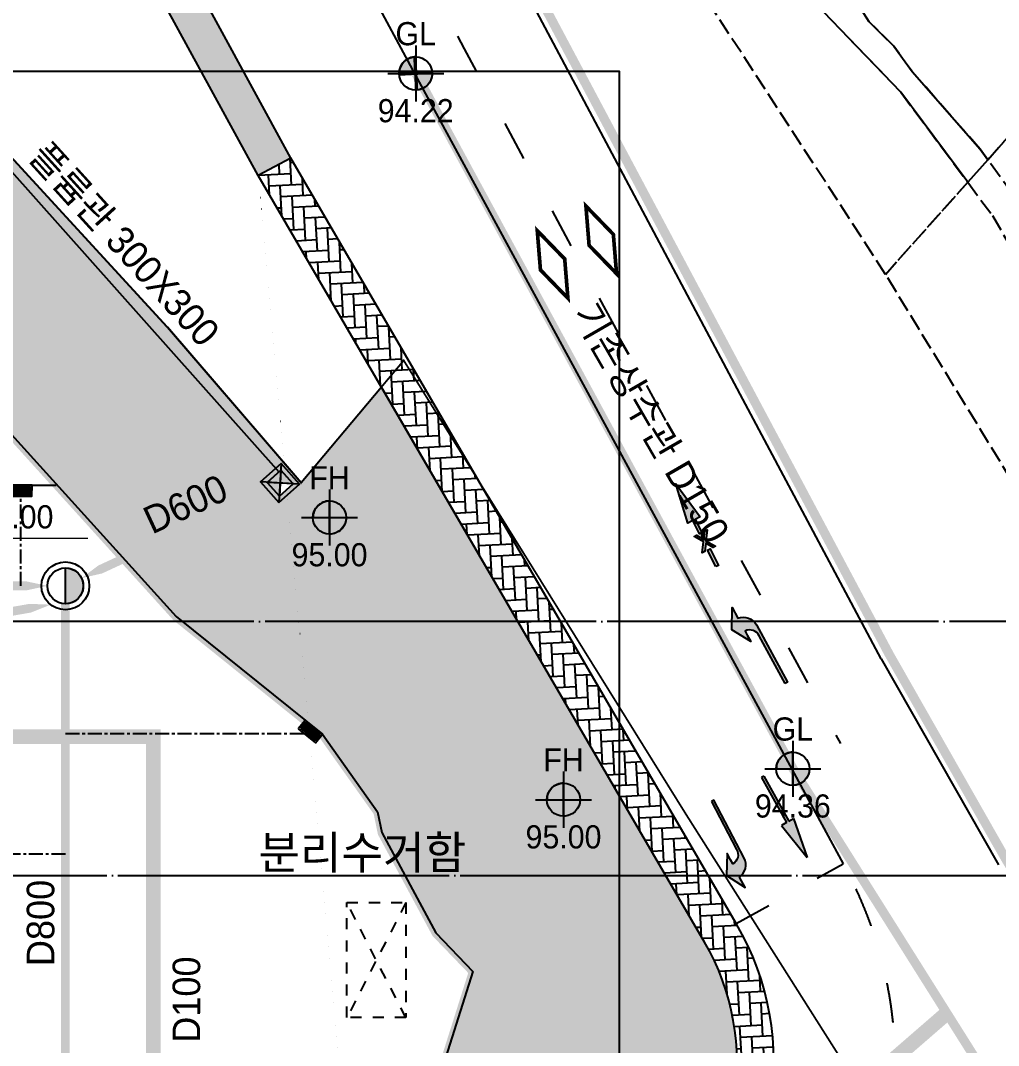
# Model space of a CAD drawing. Header units: millimetres. Extents: x 44352463 to 44913170, y -12080373 to -11704434.
# Drawn here: x 44676790 to 44729942, y -11877654 to -11821947 of the extents above; entities that cross this region are included whole.
import ezdxf
from ezdxf.enums import TextEntityAlignment as Align

# ---------------------------------------------------------------- set-up
doc = ezdxf.new("R2010")
doc.units = ezdxf.units.MM
doc.header["$LTSCALE"] = 600
doc.header["$MEASUREMENT"] = 0
for name, pattern in [('2313', [2, 1.5, -0.5]), ('ACAD_ISO03W100', [30, 12, -18]), ('CEN', [6.199999999999999, 6, -0.1, 0, -0.1]), ('CENTERX2', [101.60000000000001, 63.5, -12.7, 12.7, -12.7]), ('HID', [0.345, 0.225, -0.12]), ('HIDDEN', [2, 1, -1]), ('PHANTOM', [2.5, 1.25, -0.25, 0.25, -0.25, 0.25, -0.25])]:
    doc.linetypes.add(name, pattern=pattern)
doc.layers.get('0').update_dxf_attribs({"linetype": 'CONTINUOUS'})
doc.layers.get('DEFPOINTS').update_dxf_attribs({"color": 117, "linetype": 'CONTINUOUS'})
for name, color, linetype in [('# 토목공사', 8, 'CONTINUOUS'), ('+공사계획', 4, 'CONTINUOUS'), ('+우수계획', 6, 'CONTINUOUS'), ('--휀스', 252, 'FENCELINE1'), ('-JS-횡단보도(신설)', 1, 'CONTINUOUS'), ('-won-차선', 252, 'CONTINUOUS'), ('A-LEAD', 7, 'CONTINUOUS'), ('A-TEX-SYM', 3, 'CONTINUOUS'), ('A-중심선', 10, 'CEN'), ('E0032111', 252, 'CONTINUOUS'), ('F0027217', 7, 'CONTINUOUS'), ('G0022313', 252, '2313'), ('s-보도', 252, 'CONTINUOUS'), ('TXT1', 3, 'CONTINUOUS'), ('WORKLAYER', 7, 'CONTINUOUS'), ('교량', 252, 'CONTINUOUS'), ('노면', 252, 'CONTINUOUS'), ('대지경계선', 2, 'CONTINUOUS'), ('소방도로', 6, 'CONTINUOUS'), ('인도', 252, 'CONTINUOUS'), ('중심선', 252, 'CONTINUOUS'), ('충돌방지대(고무범퍼)', 252, 'CONTINUOUS')]:
    doc.layers.add(name, color=color, linetype=linetype)
doc.layers.add('박스', color=6, linetype='CONTINUOUS', lineweight=15)
doc.styles.get("Standard").update_dxf_attribs({"font": ''})
doc.styles.add('돋움', font='')
doc.styles.get('Standard').set_extended_font_data('Dotum')
doc.styles.get('돋움').set_extended_font_data('Dotum')
doc.linetypes.add('FENCELINE1', pattern='A,0.25,-0.1,[133,ltypeshp.shx,S=0.1,R=0,X=-0.1,Y=0],-0.1,1', length=1.45)
doc.linetypes.add('H-DICHF00', pattern='A,1.1,[32,kosdic.shx,S=0.1,R=0,X=0,Y=0],-0.333333,["F",Standard,S=0.2,R=0,X=0,Y=-0.1],-0.216667', length=1.65)

# ---------------------------------------------------------------- blocks, each defined once
blk = doc.blocks.new('F0027217')
at = {"layer": 'F0027217', "color": 251, "linetype": 'Continuous', "const_width": 0.1785714285714286, "elevation": -99.59}
for points in [[(-0.7218750000351325, 0.6358750000539917), (0.5538749999718026, -0.6398749999529434)], [(-0.7218750000351325, -0.6398749999529434), (0.5538749999718026, 0.6358750000539917)]]:
    blk.add_lwpolyline(points, dxfattribs=at)
blk = doc.blocks.new('좌')
at = {"layer": '노면'}
h = blk.add_hatch(color=256, dxfattribs=at)
h.dxf.hatch_style = 1
h.paths.add_polyline_path([(5481.673842882225, 870.3339052377117), (5482.273842882224, 869.2839052377117), (5482.273842882224, 869.6839052377117), (5482.273842882224, 869.9339052377113, -0.4142650246993904), (5482.823842882224, 869.3339052377117), (5482.823842882224, 866.3839052377117), (5482.973842882224, 866.3839052377117), (5482.973842882224, 869.9339052377117, 0.3611191204161469), (5482.273842882224, 870.7339052377117), (5482.273842882224, 871.3839052377117)])
blk.add_lwpolyline([(5482.823842882224, 866.3839052377117), (5482.823842882224, 869.3339052377117, 0.4142650246982413), (5482.273842882224, 869.9339052377117), (5482.273842882224, 869.6839052377117), (5482.273842882224, 869.2839052377117), (5481.673842882225, 870.3339052377117), (5482.273842882224, 871.3839052377117), (5482.273842882224, 870.7339052377117, -0.3611191204174332), (5482.973842882224, 869.9339052377117), (5482.973842882224, 866.3839052377117)], format="xyb", close=True, dxfattribs=at)
blk = doc.blocks.new('직금')
at = {"layer": '노면'}
h = blk.add_hatch(color=256, dxfattribs=at)
h.dxf.hatch_style = 1
h.paths.add_polyline_path([(5507.352757489447, 869.1839052377118), (5507.719930716052, 871.3379881671254), (5507.73880074506, 871.3191181381176), (5508.102757489447, 869.1839052377118), (5507.802757489448, 869.1839052377118), (5507.802757489448, 868.3891494313294), (5507.652757489447, 868.3891494313294), (5507.652757489447, 869.1839052377118)])
h = blk.add_hatch(color=256, dxfattribs=at)
h.dxf.hatch_style = 1
h.paths.add_polyline_path([(5507.327757489447, 868.3891494313294), (5507.654008727329, 867.8891494313294), (5507.327757489447, 867.3891494313294), (5507.475255013685, 867.3891494313294), (5507.727757489447, 867.7761249373876), (5507.980259965209, 867.3891494313294), (5508.127757489448, 867.3891494313294), (5507.801506251566, 867.8891494313294), (5508.127757489448, 868.3891494313294), (5507.980259965209, 868.3891494313294), (5507.727757489447, 868.0021739252711), (5507.475255013685, 868.3891494313294)])
h = blk.add_hatch(color=256, dxfattribs=at)
h.dxf.hatch_style = 1
h.paths.add_polyline_path([(5507.652757489447, 866.3839052377117), (5507.652757489447, 867.3891494313294), (5507.802757489447, 867.3891494313294), (5507.802757489448, 866.3839052377117)])
for p, q in [((5507.73880074506, 871.3191181381173), (5507.719930716052, 871.3379881671254)), ((5507.720129847209, 871.3391564032469), (5507.733163488315, 871.3521900443532))]:
    blk.add_line(p, q, dxfattribs=at)
for points in [[(5508.102757489447, 869.1839052377118), (5507.802757489448, 869.1839052377118), (5507.802757489448, 868.3891494313294), (5507.652757489447, 868.3891494313294), (5507.652757489447, 869.1839052377118), (5507.352757489447, 869.1839052377118), (5507.727757489447, 871.3839052377117), (5508.102757489447, 869.1839052377118)], [(5507.727757489447, 868.0021739252711), (5507.980259965209, 868.3891494313294), (5508.127757489448, 868.3891494313294), (5507.801506251566, 867.8891494313294), (5508.127757489448, 867.3891494313294), (5507.980259965209, 867.3891494313294), (5507.727757489447, 867.7761249373876), (5507.475255013685, 867.3891494313294), (5507.327757489447, 867.3891494313294), (5507.654008727329, 867.8891494313294), (5507.327757489447, 868.3891494313294), (5507.475255013685, 868.3891494313294), (5507.727757489447, 868.0021739252711)], [(5507.652757489447, 866.3839052377117), (5507.652757489447, 867.3891494313294), (5507.802757489447, 867.3891494313294), (5507.802757489447, 866.3839052377117), (5507.652757489447, 866.3839052377117)]]:
    blk.add_lwpolyline(points, close=True, dxfattribs=at)
blk = doc.blocks.new('zw$C7BE')
at = {"layer": '노면'}
h = blk.add_hatch(color=256, dxfattribs=at)
h.dxf.hatch_style = 1
h.paths.add_polyline_path([(-0.1787455624471477, 0.5917643634020351), (0.6536069863032026, 2.662468165166501), (0.5542468686726352, 0.4329497043581796), (0.2610498962130805, 0.4964755679829977), (-0.3318581641979108, -2.240029508189764), (-0.4784566504276881, -2.208266576344613), (0.1144514099869411, 0.5282384998281486)])
for p, q in [((-0.1787455624471477, 0.5917643634020351), (0.6536069863032026, 2.662468165166501)), ((0.5542468686726352, 0.4329497043581796), (0.6536069863032026, 2.662468165166501)), ((0.1144514099869411, 0.5282384998281486), (-0.1787455624471477, 0.5917643634020351)), ((-0.4784566504276881, -2.208266576344613), (0.1144514099869411, 0.5282384998281486)), ((-0.3318581641979108, -2.240029508189764), (0.2610498962130805, 0.4964755679829977)), ((0.2610498962130805, 0.4964755679829977), (0.5542468686726352, 0.4329497043581796)), ((-0.4784566504276881, -2.208266576344613), (-0.3318581641979108, -2.240029508189764))]:
    blk.add_line(p, q, dxfattribs=at)
blk = doc.blocks.new('zw$8B9B')
at = {"layer": '노면'}
h = blk.add_hatch(color=256, dxfattribs=at)
h.dxf.hatch_style = 1
h.paths.add_polyline_path([(-1.322070036872901, 2.030593293136917), (-0.9741358737228438, 0.8723869996538269), (-0.8839908057743742, 1.262096977370675), (-0.8276501382970309, 1.505665713455528, -0.4142650246993904), (-0.4270165209054539, 0.7971512784642982), (-1.091836397161387, -2.076959807141975), (-0.9456951555075648, -2.110764207609463), (-0.1456576772907283, 1.347911844495684, 0.3611191204161469), (-0.6473600023637118, 2.285085668845568), (-0.5008742669051571, 2.918364382632717)])
blk.add_lwpolyline([(-1.091836397161387, -2.076959807141975), (-0.4270165209054539, 0.7971512784642982, 0.4142650246982413), (-0.8276501382970309, 1.505665713455528), (-0.8839908057743742, 1.262096977370675), (-0.9741358737228438, 0.8723869996538269), (-1.322070036872901, 2.030593293136917), (-0.5008742669051571, 2.918364382632717), (-0.6473600023637118, 2.285085668845568, -0.3611191204174332), (-0.1456576772907283, 1.347911844495684), (-0.9456951555075648, -2.110764207609463)], format="xyb", close=True, dxfattribs=at)
blk = doc.blocks.new('A$C1C3B03E3')
at = {"layer": '+공사계획', "ltscale": 5}
h = blk.add_hatch(color=1, dxfattribs=at)
h.dxf.hatch_style = 1
edge = h.paths.add_edge_path()
edge.add_line((2.030784402420977, 2.030778722721152), (3.230784402432619, 2.030778722720925))
edge.add_arc((2.030784402295024, 2.030778722672255), 1.200000000137595, -89.99999999955003, 2.3238158064486925e-09, ccw=False)
edge.add_line((2.030784402304448, 0.8307787225346601), (2.030784402420977, 2.030778722721152))
edge = h.paths.add_edge_path()
edge.add_line((2.030784402420977, 2.030778722721152), (2.030784402246468, 3.230778722674586))
edge.add_arc((2.03078440245979, 2.030778722624246), 1.20000000005034, 90.00000001018536, 180.0000000120592)
edge.add_line((0.8307844024094493, 2.030778722371679), (2.030784402420977, 2.030778722721152))
at = {"layer": '+공사계획', "color": 1, "ltscale": 5}
for points in [[(2.030784402129939, 4.061559095047414), (2.030784402711902, -1.649605110287666e-06)], [(4.030152808809362e-06, 2.030778722371906), (4.061564774689145, 2.030778722953983)]]:
    blk.add_lwpolyline(points, dxfattribs=at)
for points in [[(2.030784402420977, 2.030778722721152), (2.030784402246468, 3.230778722674586, 0.4142135623826739), (0.8307844024094493, 2.030778722371679), (2.030784402420977, 2.030778722721152)], [(2.030784402420977, 2.030778722721152), (3.230784402432619, 2.030778722721152, -0.4142135623826739), (2.030784402304448, 0.8307787225346601), (2.030784402420977, 2.030778722721152)]]:
    blk.add_lwpolyline(points, format="xyb", dxfattribs=at)
blk.add_circle((2.030784402420977, 2.030778722721152), 1.199999999999999, dxfattribs=at)
blk = doc.blocks.new('ZZZZ')
at = {"layer": 'A-TEX-SYM', "xscale": 750.0000000000001, "yscale": 750.0000000000001, "zscale": 750.0000000000001, "rotation": 359.9931955615171}
for p in [(11700033.70332273, 4260817.953613747, 94215), (11695351.1161032, 4236683.022882432, 94999.99999999997), (11720530.29265056, 4223028.949407149, 94355), (11708066.11592011, 4221350.555309292, 94999.99999999999)]:
    blk.add_blockref('A$C1C3B03E3', p, dxfattribs=at)
at = {"layer": 'A-TEX-SYM', "style": '돋움'}
for s, p in [('GL', (11701557.15337623, 4264503.604642902, 94215)), ('94.22', (11701557.15337623, 4260319.685227666, 94215)), ('FH', (11696874.5661567, 4240368.673911586, 94999.99999999997)), ('95.00', (11696874.5661567, 4236184.754496351, 94999.99999999997)), ('GL', (11722053.74270406, 4226714.600436304, 94355)), ('FH', (11709589.56597361, 4225036.206338447, 94999.99999999999)), ('94.36', (11722053.74270406, 4222530.681021068, 94355)), ('95.00', (11709589.56597361, 4220852.286923211, 94999.99999999999))]:
    blk.add_text(s, height=1260, dxfattribs=at).set_placement(p, align=Align.MIDDLE_CENTER)
blk = doc.blocks.new('A$C037F09EC')
at = {"layer": '# 토목공사'}
h = blk.add_hatch(color=256, dxfattribs=at)
h.dxf.hatch_style = 1
h.paths.add_polyline_path([(750.0047771409154, 750.0037547536194), (250.004778072238, 250.0037539377809), (1250.004777945578, 250.0037559177727), (250.0047762095928, 1250.003754055128), (1250.004776321352, 1250.003755802289)])
blk.add_lwpolyline([(0.004778362810611725, 0.00375358946621418), (1500.004778414965, 0.003756148740649223), (1500.004775859416, 1500.00375626795), (0.0047755166888237, 1500.003753473982)], close=True, dxfattribs=at)
for points in [[(1500.004775859416, 1500.00375626795), (0.004778362810611725, 0.00375358946621418)], [(1500.004778414965, 0.003756148740649223), (0.0047755166888237, 1500.003753473982)], [(250.004778072238, 250.0037539377809), (1250.004777945578, 250.0037559177727), (1250.004776321352, 1250.003755802289), (250.0047762095928, 1250.003754055128), (250.004778072238, 250.0037539377809)], [(750.0047771409154, 750.0037547536194), (250.004778072238, 250.0037539377809), (1250.004777945578, 250.0037559177727), (250.0047762095928, 1250.003754055128), (1250.004776321352, 1250.003755802289), (750.0047771409154, 750.0037547536194)]]:
    blk.add_lwpolyline(points, dxfattribs=at)
blk = doc.blocks.new('A$C3E7F0150')
at = {"layer": '+우수계획'}
h = blk.add_hatch(color=254, dxfattribs=at)
h.dxf.hatch_style = 1
edge = h.paths.add_edge_path()
edge.add_arc((1299.995333872736, 1300.005054872483), 975, 89.9999999999726, 270.0000000000274, ccw=False)
edge.add_line((1299.995333872736, 2275.005054872483), (1299.995333872736, 325.005054872483))
at = {"layer": '# 토목공사'}
blk.add_lwpolyline([(1299.995333872736, 325.005054872483, -1.000000000000478), (1299.995333872736, 2275.005054872483), (1299.995333872736, 325.005054872483)], format="xyb", dxfattribs=at)
for radius in [1300, 975]:
    blk.add_circle((1299.995333872736, 1300.005054872483), radius, dxfattribs=at)
blk = doc.blocks.new('A$C1B783336')
at = {"layer": '# 토목공사', "ltscale": 5}
for p, q in [((99.99860413372517, 100.0026043001562), (99.99860413372517, 500.002604322508)), ((99.99860413372517, 500.002604322508), (599.9986041337252, 500.0026043243706)), ((99.99860414117575, 395.242604304105), (1092.438604153693, 395.2426043059677)), ((99.99860413372517, 388.7626043260098), (1092.438604161143, 388.7626043241471)), ((99.99860414117575, 287.2426042985171), (1092.438604153693, 287.2426042985171)), ((99.99860414117575, 280.7626043166965), (1092.438604161143, 280.7626043166965)), ((99.99860414117575, 179.2426042892039), (1092.438604153693, 179.2426042929292)), ((99.99860413372517, 172.7626043111086), (1092.438604153693, 172.7626043092459)), ((599.9986041337252, 100.0026043001562), (99.99860413372517, 100.0026043001562)), ((107.5586041286588, 106.4826042801142), (107.5586041361094, 493.5226043406874)), ((107.5586041361094, 493.5226043406874), (1092.438604153693, 493.5226043406874)), ((1092.438604161143, 106.4826042801142), (107.5586041286588, 106.4826042801142)), ((138.7552899867296, 493.5226043406874), (138.7552899941802, 106.4826042801142)), ((146.3152899891138, 493.5226043388247), (146.3152899891138, 106.4826042819768)), ((176.24671857059, 493.5226043406874), (176.24671857059, 106.4826042801142)), ((183.8067185655236, 493.52260434255), (183.8067185729742, 106.4826042801142)), ((213.7381471246481, 493.5226043406874), (213.7381471246481, 106.4826042801142)), ((221.2981471195817, 493.5226043406874), (221.2981471195817, 106.4826042801142)), ((251.2295756712556, 493.5226043406874), (251.229575663805, 106.4826042801142)), ((258.7895756661892, 493.5226043406874), (258.7895756661892, 106.4826042801142)), ((288.7210042253137, 493.5226043406874), (288.7210042178631, 106.4826042819768)), ((296.2810042500496, 493.5226043406874), (296.281004242599, 106.4826042801142)), ((326.2124327942729, 493.5226043406874), (326.2124327942729, 106.4826042801142)), ((333.7724327892065, 493.5226043388247), (333.7724327892065, 106.4826042801142)), ((363.7038613408804, 493.5226043406874), (363.703861348331, 106.4826042801142)), ((371.2638613432646, 493.5226043406874), (371.2638613432646, 106.4826042819768)), ((401.1952898949385, 493.5226043388247), (401.1952898949385, 106.4826042801142)), ((408.7552898898721, 493.5226043406874), (408.7552898973227, 106.4826042801142)), ((438.6867184787989, 493.5226043406874), (438.6867184713483, 106.4826042819768)), ((446.2467184737325, 493.5226043406874), (446.2467184737325, 106.4826042801142)), ((476.1781470254064, 493.5226043406874), (476.1781470254064, 106.4826042801142)), ((483.7381470277905, 493.5226043388247), (483.73814702034, 106.4826042801142)), ((513.6695755720139, 493.5226043406874), (513.6695755720139, 106.4826042819768)), ((521.2295755669475, 493.52260434255), (521.229575574398, 106.4826042819768)), ((551.1610041484237, 493.5226043406874), (551.1610041484237, 106.4826042801142)), ((558.7210041508079, 493.5226043406874), (558.7210041508079, 106.4826042801142)), ((596.2124327272177, 493.5226043406874), (596.2124327197671, 106.4826042819768)), ((603.7724327221513, 493.52260434255), (603.7724327296019, 106.4826042819768)), ((633.7038612812757, 493.5226043406874), (633.7038612812757, 106.4826042801142)), ((641.2638612762094, 493.5226043406874), (641.2638612762094, 106.4826042801142)), ((671.1952898278832, 493.5226043406874), (671.1952898278832, 106.4826042819768)), ((678.7552898302674, 493.5226043406874), (678.7552898302674, 106.4826042819768)), ((708.6867183819413, 493.5226043406874), (708.6867183819413, 106.4826042819768)), ((716.2467184066772, 493.5226043406874), (716.2467184066772, 106.4826042801142)), ((746.1781469583511, 493.52260434255), (746.1781469509006, 106.4826042801142)), ((753.7381469532847, 493.5226043406874), (753.7381469532847, 106.4826042801142)), ((783.6695755049586, 493.5226043406874), (783.6695755049586, 106.4826042801142)), ((791.2295755073428, 493.5226043406874), (791.2295754998922, 106.4826042819768)), ((821.1610040515661, 493.5226043406874), (821.1610040515661, 106.4826042801142)), ((828.7210040539503, 493.52260434255), (828.7210040464997, 106.4826042801142)), ((858.6524326279759, 493.5226043406874), (858.6524326279759, 106.4826042819768)), ((866.2124326229095, 493.5226043406874), (866.2124326303601, 106.4826042801142)), ((896.143861182034, 493.5226043406874), (896.1438611894846, 106.4826042801142)), ((903.7038611769676, 493.5226043406874), (903.7038611844182, 106.4826042801142)), ((933.6352897360921, 493.5226043406874), (933.6352897286415, 106.4826042819768)), ((941.1952897310257, 493.5226043388247), (941.1952897310257, 106.4826042819768)), ((971.1267183125019, 493.5226043388247), (971.1267183125019, 106.4826042801142)), ((978.6867183148861, 493.5226043406874), (978.6867183074355, 106.4826042801142)), ((1008.618146859109, 493.5226043406874), (1008.618146859109, 106.4826042801142)), ((1016.178146854043, 493.5226043406874), (1016.178146854043, 106.4826042819768)), ((1046.109575435519, 493.5226043388247), (1046.109575435519, 106.4826042819768)), ((1053.669575430453, 493.5226043406874), (1053.669575437903, 106.4826042801142)), ((1092.438604153693, 493.5226043406874), (1092.438604161143, 106.4826042801142)), ((1099.998604148626, 500.002604322508), (1099.998604156077, 100.0026043001562))]:
    blk.add_line(p, q, dxfattribs=at)
for points in [[(1199.998604156077, 600.7922319769859), (-0.001395873725414276, 600.0026042982936), (-0.001395873725414276, 0.002604324370622635), (1199.998604156077, 6.472191443666816)], [(1099.998604148626, 500.002604322508), (99.99860413372517, 500.002604322508), (99.99860413372517, 100.0026043001562), (1099.998604156077, 100.0026043001562)]]:
    blk.add_lwpolyline(points, close=True, dxfattribs=at)
blk.add_lwpolyline([(1049.998604148626, 450.0026042740792), (149.9986041560769, 450.0026042759418), (149.9986041486263, 150.0026043467224), (1049.998604148626, 150.0026043448597), (1049.998604148626, 450.0026042740792)], dxfattribs=at)
at = {"layer": '# 토목공사'}
blk.add_lwpolyline([(149.9986041486263, 150.0026043467224), (1099.998604156077, 150.0026043467224)], dxfattribs=at)
blk = doc.blocks.new('A$C159fdbf0')
at = {"layer": '# 토목공사', "linetype": 'H-DICHF00', "ltscale": 5, "flags": 128}
blk.add_lwpolyline([(-145061.6100825742, -35525.08626164123), (-128133.4489010572, -36729.34821871668), (-99600.42940546572, -47871.42633171938), (-92404.3510818705, -51518.65359472856), (-82289.87000349164, -55316.53850742243), (-80196.07310539484, -55316.53850742243), (-54378.10294721276, -50317.61375599168), (-39311.87634910643, -47295.43276898004), (-20278.58680970967, -45240.4851778131), (-8609.4612050578, -42300.37393645011), (-6841.526681818068, -35050.59102579951), (-4175.085648775101, -30013.84482195042), (-2609.067407481372, -23683.04835454002), (-1943.252781622112, -18499.80420776829), (899.0430118367076, -7163.607417957857), (696.9356202110648, -3382.909769751132), (6297.999148949981, -5209.954928066581), (8146.63330642134, -5812.97220681794), (13313.59966409206, -8690.811329560354), (16129.05918004364, -11288.11246593855), (17346.49814593047, -12181.09323332086), (21329.29203514755, -13934.41234188713), (26142.75820095837, -18355.13757795654), (31886.58000564575, -21691.92946784943), (35960.85277799517, -35750.45270129852), (43906.20080845803, -48353.21085935645), (47075.70741670579, -51310.606997611), (50206.97057978064, -49289.31829850376), (56214.06561862677, -38359.28175037913), (58788.45962389559, -38268.90719641745), (73466.97132001817, -54767.24465040863)], dxfattribs=at)
at = {"layer": '# 토목공사', "linetype": 'HID', "ltscale": 5, "const_width": 500, "elevation": 94135}
blk.add_lwpolyline([(141234.7927506268, -126212.8543736711), (131896.2848940492, -116204.0512477309), (122335.8104527444, -104150.6305939555), (101416.1058834195, -70901.25818286836), (80916.8480347246, -33113.70149217546)], dxfattribs=at)
at = {"layer": '# 토목공사', "ltscale": 10}
for points in [[(62746.23618421704, -60538.68073424324, 0, 1492.447098305379, 0), (65910.24466923624, -59070.98490062915, 477.5830714577202, 477.5830714577201, 0), (73160.56331677735, -55706.32561397552, 477.5830714577202, 477.5830714577201, 0)], [(60891.26030818373, -60959.70224331506, 0, 1492.447098305379, 0), (57403.41274245828, -60959.368228117, 477.5830714577202, 477.5830714577201, 0), (31518.0121365115, -60961.11223128997, 477.5830714577202, 477.5830714577201, 0)], [(61062.70911357552, -61980.71359070018, 0, 1492.447098305378, 0), (57626.86574759334, -62580.7645199541, 477.5830714577201, 477.58307145772, 0), (55406.25398961455, -62968.58200359531, 477.5830714577201, 477.58307145772, 0)], [(61867.13066922873, -90333.04382222705, 0, 1492.447098305379, 0), (61867.62253018469, -86845.19627518952, 477.5830714577202, 477.5830714577201, 0), (61867.07155986875, -61934.79527932033, 477.5830714577202, 477.5830714577201, 0)]]:
    blk.add_lwpolyline(points, format="xyseb", dxfattribs=at)
at = {"layer": '# 토목공사', "linetype": 'CENTERX2', "ltscale": 0.02}
for points in [[(59451.93153128773, -60959.5644053854), (59451.70292215794, -55937.25068478659)], [(61867.2276571691, -68992.24708823673), (75085.63555816561, -68992.24708823673)], [(61867.37256032228, -75543.59009688534), (47238.31047887355, -75544.23936320655)]]:
    blk.add_lwpolyline(points, dxfattribs=at)
at = {"layer": '# 토목공사', "linetype": 'HID', "ltscale": 10, "elevation": -3.346940502524376e-10}
blk.add_lwpolyline([(109772.5094652474, -84182.76386136562, 800, 800, 0), (78623.52403913438, -111203.7539670765, 800, 800, 0), (66638.47779241204, -95347.05391849577, 800, 800, 0), (66639.37827129662, -69159.76260605454, 800, 800, 0), (30533.96327318251, -69159.76260605454, 800, 800, 0), (30533.96327318251, -76562.95942956954, 0, 0, 0)], format="xyseb", dxfattribs=at)
at = {"layer": '# 토목공사'}
for name, p, rotation in [('A$C037F09EC', (73473.6884617284, -56434.38793362863), 41.65937506230506), ('A$C1B783336', (60054.11888056993, -55490.48935936019), 179.691102961818), ('A$C3E7F0150', (63166.28458040208, -59659.81950520165), 179.9987243743275), ('A$C1B783336', (75835.24862989038, -69016.34919488989), 141.2882979193838)]:
    blk.add_blockref(name, p, dxfattribs=dict(at, rotation=rotation))
at = {"layer": '# 토목공사', "style": '돋움'}
for s, rotation, p in [('플륨관 300X300', 312.2527660628593, (64526.10167051107, -42877.94846505299)), ('D600', 24.88655396534471, (68704.80113420635, -57192.60154606774)), ('D800', 89.99319558410602, (61265.02688018978, -79281.45385963283))]:
    blk.add_text(s, height=1500, rotation=rotation, dxfattribs=at).set_placement(p, align=Align.CENTER)
blk.add_text('기존상수관 D150', height=1500, rotation=300.0000000184052, dxfattribs=at).set_placement((89405.03884153068, -46117.64559837803, -188253.0035362322))
blk.add_text('A01 D100', height=1500, rotation=89.94490499099433, dxfattribs=at).set_placement((68440.4154420942, -85464.45770902187), align=Align.MIDDLE_CENTER)

msp = doc.modelspace()

# ---------------------------------------------------------------- hatches: boundary and pattern name
at = {"layer": 'A-LEAD'}
h = msp.add_hatch(dxfattribs=at)
h.set_pattern_fill('GRASS', color=256, scale=80)
h.set_pattern_definition([(90, (36562275.60347432, -15676925.41782351), (-1436.84, 1436.84), [381, -2492.68]), (45, (36562275.60347432, -15676925.41782351), (-1436.840979371065, 1436.840979371065), [381, -1651]), (135, (36562275.60347432, -15676925.41782351), (-1436.840979371065, -1436.840979371064), [381, -1651])])
edge = h.paths.add_edge_path()
edge.add_line((44696406.39563181, -11841866.3967063), (44692040.63719476, -11847073.28932779))
edge.add_line((44692040.63719476, -11847073.28932779), (44690069.25796726, -11844779.22956114))
edge.add_line((44690069.25796726, -11844779.22956114), (44684773.00588273, -11838620.13210876))
edge.add_line((44684773.00588273, -11838620.13210876), (44674603.2070668, -11827542.25434859))
edge.add_line((44674603.2070668, -11827542.25434859), (44670703.55891746, -11830059.60587145))
edge.add_line((44670703.55891746, -11830059.60587145), (44665285.53085913, -11833556.65397796))
edge.add_line((44665285.53085913, -11833556.65397796), (44656608.71480211, -11825452.22292231))
edge.add_line((44656608.71480211, -11825452.22292231), (44653159.24356692, -11817029.42597674))
edge.add_line((44653159.24356692, -11817029.42597674), (44650470.87088018, -11812448.37671525))
edge.add_line((44650470.87088018, -11812448.37671525), (44640521.43822656, -11802721.98778648))
edge.add_line((44640521.43822656, -11802721.98778648), (44636291.59634115, -11801270.17047112))
edge.add_line((44636291.59634115, -11801270.17047112), (44632574.1488049, -11797723.13989878))
edge.add_line((44632574.1488049, -11797723.13989878), (44626666.13563263, -11794747.13152695))
edge.add_line((44626666.13563263, -11794747.13152695), (44617362.67834254, -11791713.61135818))
edge.add_line((44617362.67834254, -11791713.61135818), (44617785.46062144, -11798848.71331097))
edge.add_line((44617785.46062144, -11798848.71331097), (44616960.67821178, -11802103.54441894))
edge.add_line((44616960.67821178, -11802103.54441894), (44622785.20100051, -11804088.29763682))
edge.add_line((44622785.20100051, -11804088.29763682), (44626687.9794297, -11806054.37915459))
edge.add_line((44626687.9794297, -11806054.37915459), (44630913.74421117, -11810085.96904123))
edge.add_line((44630913.74421117, -11810085.96904123), (44635084.40207324, -11811516.83975248))
edge.add_line((44635084.40207324, -11811516.83975248), (44642463.91611274, -11818730.66464202))
edge.add_line((44642463.91611274, -11818730.66464202), (44644114.92174871, -11821544.99393951))
edge.add_line((44644114.92174871, -11821544.99393951), (44648124.59536961, -11831333.29422376))
edge.add_line((44648124.59536961, -11831333.29422376), (44648525.92481242, -11831708.04170939))
edge.add_line((44648525.92481242, -11831708.04170939), (44655498.82805399, -11831810.71784133))
edge.add_line((44655498.82805399, -11831810.71784133), (44655573.68940652, -11836797.3395218))
edge.add_line((44655573.68940652, -11836797.3395218), (44654050.07572225, -11836868.12327167))
edge.add_line((44654050.07572225, -11836868.12327167), (44664099.06742115, -11846253.68525917))
edge.add_line((44664099.06742115, -11846253.68525917), (44672829.80015796, -11840617.8419419))
edge.add_line((44672829.80015796, -11840617.8419419), (44685243.1599389, -11854334.5189796))
edge.add_line((44685243.1599389, -11854334.5189796), (44693197.1994672, -11860730.79603611))
edge.add_line((44693197.1994672, -11860730.79603611), (44696190.70680765, -11864947.45239001))
edge.add_line((44696190.70680765, -11864947.45239001), (44696424.99266244, -11866078.70264421))
edge.add_line((44696424.99266244, -11866078.70264421), (44699366.97439774, -11871539.32929984))
edge.add_line((44699366.97439774, -11871539.32929984), (44701379.01988456, -11873623.7913302))
edge.add_line((44701379.01988456, -11873623.7913302), (44698660.77539491, -11882216.73104164))
edge.add_line((44698660.77539491, -11882216.73104164), (44692129.85964679, -11893203.46729477))
edge.add_line((44692129.85964679, -11893203.46729477), (44694988.9447135, -11900076.40327164))
edge.add_line((44694988.9447135, -11900076.40327164), (44696180.97353064, -11901451.57938522))
edge.add_line((44696180.97353064, -11901451.57938522), (44711244.92051101, -11888393.86356704))
edge.add_arc((44702729.96886432, -11878570.64625001), 13000.00000011495, 310.9193679239617, 390.2040483249954)
edge.add_line((44713965.07921994, -11872030.59309273), (44704079.75382676, -11855048.66358501))
edge.add_line((44704079.75382676, -11855048.66358501), (44696406.39563181, -11841866.3967063))
at = {"layer": 's-보도'}
h = msp.add_hatch(dxfattribs=at)
h.set_pattern_fill('AR-HBONE', color=256, scale=150, angle=408.0055880724065, style=0)
h.set_pattern_definition([(93.00558807240618, (321698819.4867715, -530412582.4704925), (-630.634666955913, 567.7146438426655), [1799.999999999994, -599.9999999999972]), (183.0055880724064, (321698788.0267597, -530411983.295837), (-630.6346669559128, 567.7146438426656), [1799.999999999999, -599.9999999999998])])
edge = h.paths.add_edge_path()
edge.add_line((44689712.96065526, -11830364.48509469), (44691478.26234645, -11829424.42661834))
edge.add_line((44691478.26234666, -11829424.42661835), (44675453.07371257, -11800032.69465162))
edge.add_line((44675452.98801741, -11800032.75125223), (44665908.90962137, -11782107.24720077))
edge.add_line((44665909.42228639, -11782107.40295254), (44660921.67695054, -11772819.10621767))
edge.add_ellipse((44647723.40277682, -11779903.69099567), major_axis=(-7951.705486625922, 12718.89853136244), ratio=0.9988813968620307, start_angle=266.218107741594, end_angle=274.1068202364014)
edge.add_line((44659825.9809506, -11771070.3964837), (44658728.65927139, -11772823.30382583))
edge.add_ellipse((44647725.82199312, -11779890.40029264), major_axis=(6940.025412466575, -11100.69772763851), ratio=0.9988813968620307, start_angle=447.8067952814523, end_angle=450.69861802831133, ccw=False)
edge.add_line((44659071.56974845, -11773388.03204819), (44664263.4653789, -11783340.91576636))
edge.add_line((44664263.46537893, -11783340.91576653), (44666534.8948627, -11787624.10757735))
edge.add_line((44666534.89486305, -11787624.10757707), (44674050.78006041, -11801766.77236326))
edge.add_line((44674050.78006008, -11801766.7723635), (44689712.96065556, -11830364.48509435))
edge = h.paths.add_edge_path()
edge.add_line((44615747.9943336, -11781508.76887025), (44626195.59574839, -11776125.43582476))
edge.add_line((44626195.595749, -11776125.43582408), (44642180.13309415, -11768032.41011503))
edge.add_ellipse((44647725.82199312, -11779890.40029264), major_axis=(6940.025412466575, -11100.69772763851), ratio=0.9988813968620307, start_angle=450.6986180283114, end_angle=533.019928589787, ccw=False)
edge.add_line((44658728.65927168, -11772823.30382638), (44659825.98095089, -11771070.39648425))
edge.add_ellipse((44647723.40277682, -11779903.69099567), major_axis=(-7951.705486625922, 12718.89853136244), ratio=0.9988813968620307, start_angle=274.1068202364015, end_angle=298.5443952600141)
edge.add_ellipse((44647723.40277682, -11779903.69099567), major_axis=(-7951.705486625922, 12718.89853136244), ratio=0.9988813968620307, start_angle=298.5443952600141, end_angle=353.2454074306923)
edge.add_line((44641321.17508496, -11766338.86438581), (44625353.08720817, -11774437.79949615))
edge.add_line((44625353.58121743, -11774437.68065009), (44615903.05491041, -11779067.66169979))
edge.add_line((44615902.85285433, -11779067.26638955), (44615416.97829195, -11779497.21728948))
edge.add_line((44615416.9782914, -11779497.21728975), (44615225.78630144, -11780576.04198924))
edge.add_line((44615225.78630108, -11780576.04198949), (44615747.99433316, -11781508.7688708))
h = msp.add_hatch(dxfattribs=at)
h.set_pattern_fill('AR-HBONE', color=256, scale=5.999999999999999, angle=408.0055880724065, style=0)
h.set_pattern_definition([(93.00558807240618, (255472327.3579703, -522620693.902999), (-640.7248216272076, 576.7980781441482), [1828.799999999995, -609.5999999999974]), (183.0055880724064, (255472295.3946214, -522620085.1419637), (-640.7248216272076, 576.7980781441482), [1828.8, -609.5999999999998])])
edge = h.paths.add_edge_path()
edge.add_line((44697490.9559415, -11902962.85238583), (44712554.91307191, -11889905.12776999))
edge.add_arc((44702729.96886385, -11878570.6462508), 14999.99999997805, 310.9193679226423, 390.204048324102)
edge.add_line((44715693.55773633, -11871024.43106912), (44705808.23234308, -11854042.50156061))
edge.add_line((44705808.23234277, -11854042.50156076), (44691478.15166713, -11829424.47343459))
edge.add_line((44691478.15166695, -11829424.47343492), (44689712.96065526, -11830364.48509455))
edge.add_line((44696180.9945269, -11901451.60360742), (44697490.96793231, -11902962.84199197))
edge.add_line((44696180.97353023, -11901451.57938557), (44711244.9205106, -11888393.863568))
edge.add_arc((44702729.96886385, -11878570.6462508), 12999.99999996842, 310.9193679223941, 390.2040483239878)
edge.add_line((44713965.07922032, -11872030.59309337), (44704079.75382707, -11855048.66358486))
edge.add_line((44704079.75382676, -11855048.66358501), (44689711.5916033, -11830365.2141515))

# ---------------------------------------------------------------- linework, layer by layer
at = {"layer": '--휀스', "ltscale": 5, "const_width": 499.9999999999999, "elevation": 94215}
msp.add_lwpolyline([(44700756.93853436, -11812695.23822796), (44715749.05762461, -11840892.64777586), (44723998.96989873, -11856389.80814455), (44730367.59259623, -11867577.77181196), (44736364.90361456, -11877298.50869531), (44746155.47714861, -11890980.24907938), (44756695.76755587, -11904792.7647579), (44763275.57160916, -11913015.37672982), (44783010.66389337, -11933859.62853797), (44788812.16310391, -11939154.31413687)], dxfattribs=at)
at = {"layer": '-won-차선', "linetype": 'ACAD_ISO03W100', "ltscale": 0.3, "extrusion": (-0.848336100974042, -0.458913195145189, 0.2640540458046303), "elevation": -32495483.11266876, "flags": 128}
msp.add_lwpolyline([(31602509.38212966, 8896505.451403672), (31668085.9683913, 8896141.169570882), (31711027.17614292, 8896205.852686426)], dxfattribs=at)
at = {"layer": '-won-차선', "linetype": 'Continuous'}
msp.add_lwpolyline([(44691478.26234666, -11829424.42661835), (44689712.96065526, -11830364.48509469)], dxfattribs=at)
at = {"layer": '-won-차선', "ltscale": 0.01}
for points in [[(44697490.9559415, -11902962.85238583), (44712554.9130717, -11889905.12777019, 0.360439588130229), (44715693.55773633, -11871024.43106912), (44705808.23234277, -11854042.50156076), (44691478.15166695, -11829424.47343492), (44689712.96065526, -11830364.48509469)], [(44696180.97353023, -11901451.57938557), (44711244.92051037, -11888393.8635676, 0.3604395881307799), (44713965.07922032, -11872030.59309337), (44704079.75382676, -11855048.66358501), (44689711.59160317, -11830365.21415181)]]:
    msp.add_lwpolyline(points, format="xyb", dxfattribs=at)
at = {"layer": '-won-차선', "linetype": 'ACAD_ISO03W100', "ltscale": 0.28, "flags": 128}
msp.add_lwpolyline([(44715693.55773633, -11871024.43106912), (44721502.42406652, -11867774.48051167)], dxfattribs=at)
at = {"layer": '-won-차선', "linetype": 'ACAD_ISO03W100', "ltscale": 0.3, "flags": 128}
msp.add_lwpolyline([(44722778.61967914, -11886998.30340806, 0.2232427042296366), (44721502.42406652, -11867774.48051167, 0.6008135499860556)], format="xyb", dxfattribs=at)
at = {"layer": 'A-LEAD', "color": 95}
msp.add_lwpolyline([(44672829.80015796, -11840617.8419419), (44685243.1599389, -11854334.5189796), (44693197.1994672, -11860730.79603611), (44696190.70680765, -11864947.45239001), (44696424.99266244, -11866078.70264421), (44699366.97439774, -11871539.32929984), (44701379.01988456, -11873623.7913302), (44698660.77539491, -11882216.73104164), (44692129.85964679, -11893203.46729477), (44694988.9447135, -11900076.40327164), (44696180.97353064, -11901451.57938522), (44711244.92051101, -11888393.86356704, 0.3604395881283943), (44713965.07921994, -11872030.59309273), (44704079.75382676, -11855048.66358501), (44696406.39563181, -11841866.3967063), (44692040.63719476, -11847073.28932779), (44690069.25796726, -11844779.22956114), (44684773.00588273, -11838620.13210876), (44674603.2070668, -11827542.25434859)], format="xyb", dxfattribs=at)
at = {"layer": 'A-중심선', "ltscale": 5}
for p, q in [((44745280.07778513, -11854616.80981727), (44413938.37118174, -11854616.80981727)), ((44607685.860479, -11868416.84955776), (44745280.07778513, -11868416.84955776))]:
    msp.add_line(p, q, dxfattribs=at)
at = {"layer": 'DEFPOINTS', "ltscale": 3}
msp.add_lwpolyline([(44413940.60827546, -11824699.04279542), (44709331.34768622, -11824699.04279542), (44709331.34768622, -12042886.46805501), (44413940.60827546, -12042886.46805501)], close=True, dxfattribs=at)
at = {"layer": 'E0032111'}
msp.add_lwpolyline([(44721574.11461724, -11819911.49147137), (44722898.62586609, -11821995.92903356), (44724245.52808668, -11823347.03539872), (44725245.60723393, -11824714.2276667), (44728954.18812428, -11828942.1791541), (44729362.18510241, -11829511.29642364), (44729362.18510241, -11829511.29642364), (44728267.53016897, -11830739.22947423), (44724629.05230773, -11825837.04467016), (44719968.38887282, -11820994.19495677)], dxfattribs=at)
at = {"layer": 'G0022313'}
for points in [[(44700380.92579001, -11752473.68865306), (44701445.93933237, -11754783.31258822), (44709124.13875315, -11770395.5358008), (44720580.06404088, -11796002.93851568), (44735823.28785866, -11822266.84853763), (44729362.18510241, -11829511.29642364), (44728954.18812428, -11828942.1791541), (44725245.60723393, -11824714.2276667), (44724245.52808668, -11823347.03539872), (44722898.62586609, -11821995.92903356), (44721574.11461724, -11819911.49147137), (44719725.3390393, -11816203.33628859), (44716876.51182236, -11809725.98741054), (44714731.24828762, -11804147.07225018), (44713331.30467013, -11799601.05796646), (44713141.81260654, -11796261.78517768), (44713301.36671347, -11792368.87643365), (44712575.41805267, -11789789.92615501), (44709961.86385608, -11786107.76449893), (44706263.60261141, -11780201.82775984), (44702723.98152357, -11771761.12923694), (44699762.85589219, -11763994.59687074), (44698180.09680838, -11757396.25013215), (44696568.73490119, -11752473.68865306)], [(44753310.13846327, -11884667.40062641), (44742813.33739591, -11866929.52227607), (44733155.48358194, -11851036.75408766), (44723805.20401779, -11835742.45066866), (44728267.53016897, -11830739.22947423), (44728267.53016897, -11830739.22947423), (44729612.51604244, -11832552.81321901), (44733995.22451793, -11840058.47930696), (44739894.2108103, -11850266.58180996), (44744501.94335186, -11858133.59146), (44749766.05672327, -11866769.10108091), (44755746.70767858, -11874796.98343872), (44760060.98788076, -11879704.75353632)]]:
    msp.add_lwpolyline(points, dxfattribs=at)
for points in [[(44705979.263753, -11791670.67213957), (44709331.49077859, -11797230.11599385), (44711339.2896469, -11801269.80035138), (44712911.47227827, -11806857.56303146), (44713777.47800439, -11809865.33730477), (44714713.003686, -11812106.85837385), (44717557.99720723, -11817742.50047201), (44719968.38887282, -11820994.19495677), (44724629.05230773, -11825837.04467016), (44728267.53016897, -11830739.22947423), (44723805.20401779, -11835742.45066866), (44713306.78782273, -11819619.08134351), (44707912.77305457, -11810181.76399708), (44701674.10540337, -11796983.56942683), (44700285.89062995, -11794333.1796923), (44705979.263753, -11791670.67213957)], [(44735823.28785866, -11822266.84853763), (44755716.73228989, -11855440.33635004), (44755763.55913596, -11856628.86958395), (44755841.21314135, -11857972.97815674), (44755840.54869474, -11859120.10393821), (44756285.54603958, -11859814.02494513), (44757041.54575932, -11860443.46709795), (44757070.01019832, -11860473.12811129), (44755855.93611164, -11861476.49699273), (44752661.97411362, -11864649.29272441), (44747951.26701929, -11857599.15040873), (44742258.8115252, -11849409.56345595), (44736930.93884347, -11840652.0712534), (44734228.42212284, -11836300.48770545), (44729362.18510241, -11829511.29642364), (44735823.28785866, -11822266.84853763)]]:
    msp.add_lwpolyline(points, close=True, dxfattribs=at)
at = {"layer": 'WORKLAYER', "linetype": 'HIDDEN'}
for p, q in [((44697729.88023294, -11869889.74837522), (44694529.88023294, -11876139.74837522)), ((44697729.88023294, -11876139.74837522), (44694529.88023294, -11869889.74837522))]:
    msp.add_line(p, q, dxfattribs=at)
msp.add_lwpolyline([(44694529.88023294, -11869889.74837522), (44697729.88023294, -11869889.74837522), (44697729.88023294, -11876139.74837522), (44694529.88023294, -11876139.74837522)], close=True, dxfattribs=at)
at = {"layer": '교량'}
for p, q in [((44715307.57922342, -11841127.37489694, 94045), (44700315.53201179, -11812930.41369825)), ((44723564.43561245, -11856637.15396284), (44715307.57922342, -11841127.37489694, 94045)), ((44723564.43561245, -11856637.15396284), (44729941.49469999, -11867840.29795663))]:
    msp.add_line(p, q, dxfattribs=at)
msp.add_lwpolyline([(44691478.26234666, -11829424.42661835), (44675453.07371265, -11800032.6946513)], dxfattribs=at)
at = {"layer": '노면', "const_width": 200}
for points in [[(44707692.11705019, -11834167.65511872), (44707518.23346747, -11832031.56265552), (44709009.96863301, -11833570.34552185), (44709183.85221609, -11835706.43798537)], [(44705048.18323479, -11835502.94517534), (44704874.2996517, -11833366.85271182), (44706366.03481726, -11834905.63557815), (44706539.91840034, -11837041.72804167)]]:
    msp.add_lwpolyline(points, close=True, dxfattribs=at)
at = {"layer": '대지경계선', "linetype": 'PHANTOM', "ltscale": 7, "const_width": 100, "flags": 128}
msp.add_lwpolyline([(44616960.67512962, -11802103.55658202), (44617785.46062144, -11798848.71331097), (44617362.67834254, -11791713.61135818), (44626666.13563263, -11794747.13152695), (44632574.1488049, -11797723.13989878), (44636291.59634115, -11801270.17047112), (44640521.43822656, -11802721.98778648), (44650470.87088018, -11812448.37671525), (44653159.24356692, -11817029.42597674), (44656608.71480211, -11825452.22292231), (44665285.53085913, -11833556.65397796), (44670703.55891746, -11830059.60587145), (44674603.2070668, -11827542.25434859), (44684773.00588273, -11838620.13210876), (44690069.25796726, -11844779.22956114), (44692040.63719476, -11847073.28932779), (44697617.07376271, -11840422.4617938), (44712954.13458599, -11865082.11883488), (44728148.85305289, -11889059.41850165), (44733442.81057356, -11897507.86794402), (44725550.96876429, -11901400.33609977), (44717567.6891972, -11907165.52752625), (44714159.00389291, -11915473.29242264), (44713104.69303118, -11922135.76971235), (44711359.84481873, -11925369.85519569), (44699778.81414014, -11935073.24675536), (44696765.02973901, -11941704.77969462), (44699002.65964228, -11947532.35436644), (44703086.0465557, -11953328.86819164), (44708315.32471516, -11956553.64684352), (44718783.56906454, -11960436.60360294), (44734388.10108336, -11975267.32344709), (44738677.15120418, -11979343.72706317), (44745298.57248188, -11986520.86083619), (44752342.12810522, -11994158.74263394), (44767795.5238831, -12012139.16111049), (44771320.42623412, -12022443.62185078), (44770958.1312366, -12035556.51046613), (44761049.54898192, -12035323.56119254)], dxfattribs=at)
at = {"layer": '대지경계선', "linetype": 'PHANTOM', "ltscale": 7, "const_width": 499.9999999999999, "flags": 128}
msp.add_lwpolyline([(44691681.5350507, -11928959.93076883), (44703570.50200052, -11918984.85518751), (44704562.64022157, -11912717.03114064), (44688240.4616441, -11926862.10087848), (44677693.13141709, -11914428.74964432), (44694904.54039644, -11899828.14754128), (44693586.61583499, -11896659.99726879), (44692157.07330164, -11893223.52928036), (44698687.98904976, -11882236.79302722), (44700047.11129458, -11877940.3231715), (44701406.23353941, -11873643.85331578), (44699394.18805259, -11871559.39128542), (44697923.19718494, -11868829.07795761), (44696452.20631728, -11866098.76462979), (44696217.9204625, -11864967.51437559), (44694721.16679227, -11862859.18619864), (44693224.41312205, -11860750.8580217), (44689247.3933579, -11857552.71949344), (44685270.37359376, -11854354.58096518), (44679063.69370328, -11847496.24244634), (44672857.0138128, -11840637.90392749), (44664126.28107599, -11846273.74724476), (44654077.2893771, -11836888.18525725), (44655600.90306137, -11836817.40150738), (44655526.04170883, -11831830.77982691), (44652039.59008805, -11831779.44176094), (44648553.13846727, -11831728.10369497), (44648151.80902446, -11831353.35620934), (44646146.97221401, -11826459.20606722), (44644142.13540355, -11821565.05592509), (44643316.63258557, -11820157.89127635), (44642491.12976759, -11818750.72662761), (44638801.37274783, -11815143.81418284), (44635111.61572809, -11811536.90173807), (44633026.28679705, -11810821.46638244), (44630940.95786601, -11810106.03102682), (44628828.07547528, -11808090.23608349), (44626715.19308455, -11806074.44114017), (44624763.80386995, -11805091.40038129), (44622812.41465535, -11804108.35962241), (44619900.15326099, -11803115.98301346), (44616986.71915627, -11802123.20679399), (44614953.94763585, -11810141.02512225), (44614288.01128209, -11815325.05433533), (44612743.60872809, -11821568.360913), (44610076.75518531, -11826605.83802992), (44608365.44000662, -11833623.32070144), (44597022.33100287, -11836481.24214906), (44578001.17088128, -11838534.80390057), (44563118.75082691, -11841521.48170907), (44535855.27410527, -11846800.17608978), (44525186.39548915, -11842794.07227816), (44517993.22958954, -11839148.28530092), (44507317.99861079, -11834980.36433594), (44489367.04609526, -11827969.6932221), (44472136.18189, -11826743.82846196), (44461183.16263323, -11831073.94444024), (44449372.50243142, -11824979.34214049), (44438610.01225623, -11828918.53138826), (44434058.81921821, -11835196.84759129), (44431136.07424759, -11839228.80469703), (44433277.43426723, -11843448.65473043), (44436866.57929664, -11845893.27649754), (44436108.33239038, -11847138.85359766), (44429579.13792432, -11854383.93243061), (44426315.84063122, -11862823.10594618), (44426267.55177722, -11871444.3637773), (44424148.69653637, -11876318.59978849), (44422830.18412488, -11882251.26436485), (44424044.82352041, -11888190.72419447), (44426841.09141124, -11894558.56477604), (44430495.30138353, -11901408.27328404), (44432838.87518466, -11903973.37292632), (44432234.29668636, -11917736.09619011), (44435852.4363404, -11921058.63227578), (44436955.16928267, -11919941.5818761), (44441611.24912425, -11937698.44354073), (44438624.28746047, -11935449.11509242), (44432726.76107483, -11933191.69991288), (44429143.08867148, -11934691.0652767), (44427736.62047488, -11933943.82238074), (44429671.65279087, -11938117.83438837), (44429297.75597961, -11942104.78288094), (44443343.51993919, -12027268.81518348), (44517654.71987129, -12026616.27698855), (44572070.03876054, -12024146.74104297), (44581771.62860619, -12026800.10407018), (44646695.74105839, -12024942.74188285), (44665257.16429616, -12024426.42609337), (44709430.41867097, -12034141.2955366), (44761047.15581364, -12035362.27229846), (44761203.78583334, -12029679.24900159), (44761360.41585305, -12023996.22570471), (44760195.78793976, -12020593.79185905), (44759031.16002647, -12017191.35801339), (44753720.02309037, -12011010.72449453), (44748408.88615427, -12004830.09097567), (44743817.59865286, -11999730.07905582), (44739226.31115145, -11994630.06713596), (44735418.77566639, -11990485.88615217), (44731611.24018133, -11986341.70516838), (44726588.20431247, -11981568.83442165), (44718363.9042071, -11973753.94484934), (44713426.96812784, -11969063.29378589), (44708686.76724358, -11967304.03497114), (44703946.56635932, -11965544.77615639), (44700048.86265171, -11963142.60462703), (44696151.15894411, -11960740.43309766), (44694512.27910575, -11958413.33471593), (44692350.81266137, -11955343.98823664), (44690189.346217, -11952274.64175735), (44689755.59683571, -11951147.49049249), (44687668.28738992, -11945720.94504185), (44686014.72732543, -11941421.55085606), (44688848.13118806, -11935190.74081244)], close=True, dxfattribs=at)
at = {"layer": '박스', "ltscale": 0.1}
msp.add_line((44669118.30479588, -11850087.95748262), (44680447.36302707, -11850087.95748262), dxfattribs=at)
at = {"layer": '소방도로', "ltscale": 7}
msp.add_line((44678728.85474902, -11847224.12955353), (44457032.8482965, -11847016.44391611), dxfattribs=at)
at = {"layer": '인도'}
msp.add_lwpolyline([(44689712.96065526, -11830364.48509469), (44674050.78006008, -11801766.7723635)], dxfattribs=at)
at = {"layer": '중심선', "linetype": 'Continuous'}
for p, q in [((44665211.57668612, -11763585.0198523, 94507.24404491205), (44698219.27051256, -11824859.99240147, 94215)), ((44698219.27051256, -11824859.99240147, -85.47907590915565), (44721502.42406652, -11867774.48051167, 73.51985280183726))]:
    msp.add_line(p, q, dxfattribs=at)

# ---------------------------------------------------------------- block references
at = {"layer": '-JS-횡단보도(신설)'}
for name, p, xscale, yscale, zscale, rotation in [('zw$C7BE', (44718283.38583855, -11864997.12048618), 1000.000000000003, 1000.000000000003, 1000.000000000003, 221.3444326040232), ('zw$8B9B', (44715921.4139285, -11866122.76269718), -999.9999999999997, 999.9999999999999, 1000, 194.6516160863094)]:
    msp.add_blockref(name, p, dxfattribs=dict(at, xscale=xscale, yscale=yscale, zscale=zscale, rotation=rotation))
at = {"ltscale": 3}
msp.add_blockref('A$C159fdbf0', (44617362.67834254, -11791713.61135818), dxfattribs=at)
at = {"layer": 'F0027217', "color": 251, "xscale": 1000, "yscale": 1000, "zscale": 1000, "rotation": 48.00558807240709}
msp.add_blockref('F0027217', (44698323.46051314, -11824753.28143211, 193805), dxfattribs=at)
at = {"layer": '노면'}
for name, p, xscale, yscale, zscale, rotation in [('직금', (40180720.71099515, -15096461.82433435), 999.9999999999998, 999.9999999999998, 999.9999999999998, 26.65115960836809), ('좌', (40314784.6101459, -15237427.60161601), 999.9999999999997, 999.9999999999997, 999.9999999999997, 28.52436445569582)]:
    msp.add_blockref(name, p, dxfattribs=dict(at, xscale=xscale, yscale=yscale, zscale=zscale, rotation=rotation))
at = {"layer": '충돌방지대(고무범퍼)'}
msp.add_blockref('ZZZZ', (32996710.73793661, -16087166.78960579), dxfattribs=at)

# ---------------------------------------------------------------- texts
at = {"layer": 'A-TEX-SYM', "style": '돋움'}
msp.add_text('FH:95.00', height=1260, dxfattribs=at).set_placement((44671800.0939801, -11849551.84148569))
at = {"layer": 'TXT1', "color": 3, "style": '돋움'}
msp.add_text('분리수거함', height=1800, dxfattribs=at).set_placement((44689717.16049908, -11868067.15357213))

doc.saveas('drawing.dxf')
